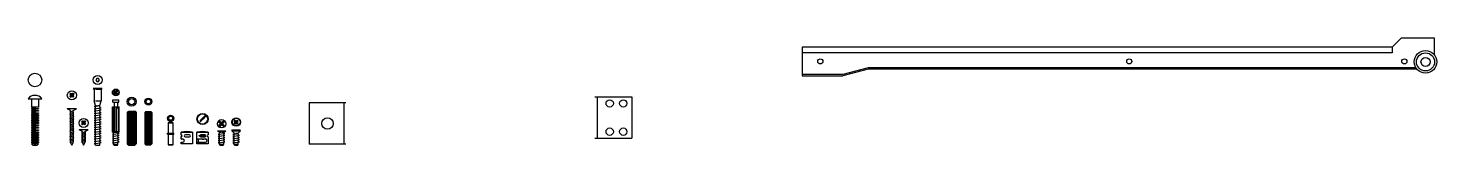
# Model space of a CAD drawing. Header units: millimetres. Extents: x 1264 to 4171, y 1322 to 2568.
# Drawn here: x 3519.3 to 3643.8, y 2558.8 to 2568.3 of the extents above; entities that cross this region are included whole.
import ezdxf

# ---------------------------------------------------------------- set-up
doc = ezdxf.new("R2010")
doc.units = ezdxf.units.MM
doc.layers.add('CERNIERE E GIUNZIONI', color=2, linetype='Continuous')

msp = doc.modelspace()

# ---------------------------------------------------------------- linework, layer by layer
at = {"layer": 'CERNIERE E GIUNZIONI'}
for p, q in [((3640.66, 2568.29), (3639.84, 2567.47)), ((3640.66, 2568.29), (3643.55, 2568.29)), ((3643.55, 2568.29), (3643.55, 2566.81)), ((3587.7, 2567.47), (3587.7, 2564.94)), ((3639.84, 2567.47), (3587.7, 2567.47)), ((3639.84, 2566.97), (3587.7, 2566.97)), ((3639.84, 2567.47), (3639.84, 2566.97)), ((3593.55, 2565.64), (3591.31, 2565.04)), ((3593.55, 2565.54), (3591.31, 2564.94)), ((3641.93, 2565.64), (3593.55, 2565.64)), ((3642, 2565.54), (3593.55, 2565.54)), ((3591.31, 2565.04), (3587.7, 2565.04)), ((3587.7, 2564.94), (3591.31, 2564.94)), ((3519.32, 2562.91), (3520.52, 2562.91)), ((3519.62, 2562.91), (3519.62, 2562.16)), ((3520.22, 2562.91), (3520.22, 2562.16)), ((3523.07, 2563.4), (3523, 2563.33)), ((3523.11, 2563.22), (3523, 2563.33)), ((3523, 2563.33), (3523.18, 2563.22)), ((3523.11, 2563.22), (3523, 2563.11)), ((3523, 2563.11), (3523.18, 2563.22)), ((3523.11, 2563.22), (3523, 2563.22)), ((3523.07, 2563.04), (3523, 2563.11)), ((3523.07, 2563.4), (3523.18, 2563.29)), ((3523.18, 2563.22), (3523.07, 2563.4)), ((3523.18, 2563.22), (3523.07, 2563.04)), ((3523.07, 2563.04), (3523.18, 2563.15)), ((3523.25, 2563.22), (3523.11, 2563.22)), ((3523.29, 2563.4), (3523.18, 2563.29)), ((3523.18, 2563.22), (3523.29, 2563.4)), ((3523.18, 2563.29), (3523.18, 2563.4)), ((3523.36, 2563.33), (3523.18, 2563.22)), ((3523.18, 2563.29), (3523.18, 2563.15)), ((3523.36, 2563.11), (3523.18, 2563.22)), ((3523.18, 2563.22), (3523.29, 2563.04)), ((3523.29, 2563.04), (3523.18, 2563.15)), ((3523.18, 2563.15), (3523.18, 2563.04)), ((3523.25, 2563.22), (3523.36, 2563.33)), ((3523.25, 2563.22), (3523.36, 2563.11)), ((3523.25, 2563.22), (3523.36, 2563.22)), ((3523.29, 2563.4), (3523.36, 2563.33)), ((3523.29, 2563.04), (3523.36, 2563.11)), ((3525.86, 2563.82), (3525.06, 2563.82)), ((3525.06, 2563.82), (3525.16, 2563.77)), ((3525.16, 2563.77), (3525.16, 2562.72)), ((3525.16, 2563.77), (3525.2, 2563.77)), ((3525.26, 2562.32), (3525.16, 2562.72)), ((3525.16, 2562.72), (3525.2, 2562.72)), ((3525.27, 2563.77), (3525.72, 2563.77)), ((3525.27, 2562.72), (3525.72, 2562.72)), ((3525.66, 2562.32), (3525.76, 2562.72)), ((3525.76, 2563.77), (3525.86, 2563.82)), ((3525.76, 2563.77), (3525.76, 2562.72)), ((3526.79, 2562.82), (3527.32, 2562.82)), ((3526.79, 2562.61), (3526.79, 2562.82)), ((3526.93, 2563.67), (3526.86, 2563.6)), ((3526.99, 2563.47), (3526.86, 2563.6)), ((3526.86, 2563.6), (3527.06, 2563.47)), ((3526.99, 2563.47), (3526.86, 2563.34)), ((3526.86, 2563.34), (3527.06, 2563.47)), ((3526.93, 2563.27), (3526.86, 2563.34)), ((3526.93, 2563.67), (3527.06, 2563.54)), ((3527.06, 2563.47), (3526.93, 2563.67)), ((3527.06, 2563.47), (3526.93, 2563.27)), ((3526.93, 2563.27), (3527.06, 2563.4)), ((3527.13, 2563.47), (3526.99, 2563.47)), ((3527.19, 2563.67), (3527.06, 2563.54)), ((3527.06, 2563.47), (3527.19, 2563.67)), ((3527.26, 2563.6), (3527.06, 2563.47)), ((3527.06, 2563.54), (3527.06, 2563.4)), ((3527.26, 2563.34), (3527.06, 2563.47)), ((3527.06, 2563.47), (3527.19, 2563.27)), ((3527.19, 2563.27), (3527.06, 2563.4)), ((3527.13, 2563.47), (3527.26, 2563.6)), ((3527.13, 2563.47), (3527.26, 2563.34)), ((3527.19, 2563.67), (3527.26, 2563.6)), ((3527.19, 2563.27), (3527.26, 2563.34)), ((3527.32, 2562.61), (3527.32, 2562.82)), ((3569.4, 2563.07), (3572.65, 2563.07)), ((3569.6, 2563.07), (3569.6, 2559.42)), ((3572.65, 2563.07), (3572.65, 2559.42)), ((3520.22, 2562.16), (3519.62, 2562.16)), ((3519.62, 2562.06), (3519.62, 2562.01)), ((3519.87, 2562.06), (3519.62, 2562.06)), ((3519.62, 2562.01), (3519.87, 2562.01)), ((3519.62, 2561.91), (3519.62, 2561.86)), ((3519.87, 2561.91), (3519.62, 2561.91)), ((3519.62, 2561.86), (3519.87, 2561.86)), ((3519.62, 2561.76), (3519.62, 2561.71)), ((3519.87, 2561.76), (3519.62, 2561.76)), ((3519.62, 2561.71), (3519.87, 2561.71)), ((3519.62, 2561.61), (3519.62, 2561.56)), ((3519.87, 2561.61), (3519.62, 2561.61)), ((3519.62, 2561.56), (3519.87, 2561.56)), ((3519.62, 2561.56), (3519.87, 2561.56)), ((3519.62, 2561.46), (3519.62, 2561.41)), ((3519.87, 2561.46), (3519.62, 2561.46)), ((3519.62, 2561.41), (3519.87, 2561.41)), ((3519.87, 2562.16), (3519.87, 2558.81)), ((3519.97, 2558.81), (3519.97, 2562.16)), ((3519.97, 2562.06), (3520.22, 2562.06)), ((3520.22, 2562.01), (3519.97, 2562.01)), ((3519.97, 2561.91), (3520.22, 2561.91)), ((3520.22, 2561.86), (3519.97, 2561.86)), ((3519.97, 2561.76), (3520.22, 2561.76)), ((3520.22, 2561.71), (3519.97, 2561.71)), ((3519.97, 2561.61), (3520.22, 2561.61)), ((3520.22, 2561.56), (3519.97, 2561.56)), ((3520.22, 2561.56), (3519.97, 2561.56)), ((3519.97, 2561.46), (3520.22, 2561.46)), ((3520.22, 2561.41), (3519.97, 2561.41)), ((3520.22, 2562.06), (3520.22, 2562.01)), ((3520.22, 2561.91), (3520.22, 2561.86)), ((3520.22, 2561.76), (3520.22, 2561.71)), ((3520.22, 2561.61), (3520.22, 2561.56)), ((3520.22, 2561.46), (3520.22, 2561.41)), ((3523.07, 2561.88), (3522.78, 2562.03)), ((3523.58, 2562.03), (3522.78, 2562.03)), ((3523, 2561.78), (3523.29, 2561.83)), ((3523, 2561.65), (3523.36, 2561.71)), ((3523, 2561.53), (3523.36, 2561.6)), ((3523, 2561.4), (3523.36, 2561.46)), ((3523.07, 2561.79), (3523.07, 2561.88)), ((3523.07, 2561.71), (3523.07, 2561.74)), ((3523.07, 2561.66), (3523.07, 2561.71)), ((3523.07, 2561.55), (3523.07, 2561.6)), ((3523.07, 2561.47), (3523.07, 2561.49)), ((3523.07, 2561.41), (3523.07, 2561.47)), ((3523.29, 2561.88), (3523.58, 2562.03)), ((3523.29, 2561.75), (3523.29, 2561.88)), ((3523.29, 2561.64), (3523.29, 2561.7)), ((3523.29, 2561.51), (3523.29, 2561.59)), ((3523.29, 2561.39), (3523.29, 2561.45)), ((3525.16, 2562.23), (3525.66, 2562.32)), ((3525.16, 2562.01), (3525.76, 2562.11)), ((3525.16, 2561.82), (3525.76, 2561.93)), ((3525.16, 2561.6), (3525.76, 2561.7)), ((3525.16, 2561.41), (3525.76, 2561.51)), ((3525.26, 2562.32), (3525.36, 2562.32)), ((3525.27, 2562.25), (3525.27, 2562.32)), ((3525.27, 2562.12), (3525.27, 2562.16)), ((3525.27, 2562.03), (3525.27, 2562.12)), ((3525.27, 2561.84), (3525.27, 2561.93)), ((3525.27, 2561.71), (3525.27, 2561.74)), ((3525.27, 2561.62), (3525.27, 2561.71)), ((3525.27, 2561.43), (3525.27, 2561.52)), ((3525.44, 2562.32), (3525.66, 2562.32)), ((3525.65, 2562.19), (3525.65, 2562.32)), ((3525.65, 2562), (3525.65, 2562.09)), ((3525.65, 2561.78), (3525.65, 2561.91)), ((3525.65, 2561.59), (3525.65, 2561.68)), ((3525.65, 2561.36), (3525.65, 2561.49)), ((3526.76, 2559.95), (3526.76, 2562.2)), ((3526.76, 2562.2), (3527.36, 2562.2)), ((3526.79, 2562.61), (3527.32, 2562.61)), ((3526.83, 2562.12), (3526.98, 2562.12)), ((3526.83, 2562.12), (3526.83, 2560.02)), ((3526.91, 2562.61), (3526.91, 2562.2)), ((3526.98, 2560.02), (3526.98, 2562.12)), ((3527.13, 2562.12), (3527.28, 2562.12)), ((3527.13, 2560.02), (3527.13, 2562.12)), ((3527.21, 2562.61), (3527.21, 2562.2)), ((3527.28, 2562.12), (3527.28, 2560.02)), ((3527.36, 2559.95), (3527.36, 2562.2)), ((3528.07, 2561.71), (3528.2, 2561.82)), ((3528.07, 2561.71), (3528.87, 2561.71)), ((3528.07, 2561.71), (3528.07, 2558.93)), ((3528.15, 2561.71), (3528.15, 2558.93)), ((3528.2, 2561.82), (3528.75, 2561.82)), ((3528.23, 2561.71), (3528.23, 2558.93)), ((3528.31, 2561.71), (3528.31, 2558.93)), ((3528.39, 2561.71), (3528.39, 2558.93)), ((3528.47, 2561.71), (3528.47, 2558.93)), ((3528.55, 2561.71), (3528.55, 2558.93)), ((3528.63, 2561.71), (3528.63, 2558.93)), ((3528.71, 2561.71), (3528.71, 2558.93)), ((3528.87, 2561.71), (3528.75, 2561.82)), ((3528.79, 2561.71), (3528.79, 2558.93)), ((3528.87, 2561.71), (3528.87, 2558.93)), ((3529.64, 2561.69), (3529.73, 2561.79)), ((3529.64, 2561.69), (3530.24, 2561.69)), ((3529.64, 2561.69), (3529.64, 2558.93)), ((3529.7, 2561.69), (3529.7, 2558.93)), ((3529.73, 2561.79), (3530.15, 2561.79)), ((3529.76, 2561.69), (3529.76, 2558.93)), ((3529.82, 2561.69), (3529.82, 2558.93)), ((3529.88, 2561.69), (3529.88, 2558.93)), ((3529.94, 2561.69), (3529.94, 2558.93)), ((3530, 2561.69), (3530, 2558.93)), ((3530.06, 2561.69), (3530.06, 2558.93)), ((3530.12, 2561.69), (3530.12, 2558.93)), ((3530.24, 2561.69), (3530.15, 2561.79)), ((3530.18, 2561.69), (3530.18, 2558.93)), ((3530.24, 2561.69), (3530.24, 2558.93)), ((3535.03, 2561.43), (3534.91, 2561.38)), ((3534.98, 2561.3), (3534.91, 2561.38)), ((3535.03, 2561.43), (3534.98, 2561.3)), ((3547.4, 2562.55), (3544.15, 2562.55)), ((3544.15, 2562.55), (3544.15, 2558.9)), ((3547.2, 2562.55), (3547.2, 2558.9)), ((3519.62, 2561.31), (3519.62, 2561.26)), ((3519.87, 2561.31), (3519.62, 2561.31)), ((3519.62, 2561.26), (3519.87, 2561.26)), ((3519.62, 2561.16), (3519.62, 2561.11)), ((3519.87, 2561.16), (3519.62, 2561.16)), ((3519.87, 2561.16), (3519.62, 2561.16)), ((3519.62, 2561.11), (3519.87, 2561.11)), ((3519.62, 2561.01), (3519.62, 2560.96)), ((3519.87, 2561.01), (3519.62, 2561.01)), ((3519.62, 2560.96), (3519.87, 2560.96)), ((3519.62, 2560.86), (3519.62, 2560.81)), ((3519.87, 2560.86), (3519.62, 2560.86)), ((3519.62, 2560.81), (3519.87, 2560.81)), ((3519.62, 2560.71), (3519.62, 2560.66)), ((3519.87, 2560.71), (3519.62, 2560.71)), ((3519.62, 2560.66), (3519.87, 2560.66)), ((3519.62, 2560.56), (3519.62, 2560.51)), ((3519.87, 2560.56), (3519.62, 2560.56)), ((3519.62, 2560.51), (3519.87, 2560.51)), ((3519.62, 2560.41), (3519.62, 2560.36)), ((3519.87, 2560.41), (3519.62, 2560.41)), ((3519.62, 2560.36), (3519.87, 2560.36)), ((3519.62, 2560.26), (3519.62, 2560.21)), ((3519.87, 2560.26), (3519.62, 2560.26)), ((3519.62, 2560.21), (3519.87, 2560.21)), ((3519.97, 2561.31), (3520.22, 2561.31)), ((3520.22, 2561.26), (3519.97, 2561.26)), ((3519.97, 2561.16), (3520.22, 2561.16)), ((3519.97, 2561.16), (3520.22, 2561.16)), ((3520.22, 2561.11), (3519.97, 2561.11)), ((3519.97, 2561.01), (3520.22, 2561.01)), ((3520.22, 2560.96), (3519.97, 2560.96)), ((3519.97, 2560.86), (3520.22, 2560.86)), ((3520.22, 2560.81), (3519.97, 2560.81)), ((3519.97, 2560.71), (3520.22, 2560.71)), ((3520.22, 2560.66), (3519.97, 2560.66)), ((3519.97, 2560.56), (3520.22, 2560.56)), ((3520.22, 2560.51), (3519.97, 2560.51)), ((3519.97, 2560.41), (3520.22, 2560.41)), ((3520.22, 2560.36), (3519.97, 2560.36)), ((3519.97, 2560.26), (3520.22, 2560.26)), ((3520.22, 2560.21), (3519.97, 2560.21)), ((3520.22, 2561.31), (3520.22, 2561.26)), ((3520.22, 2561.16), (3520.22, 2561.11)), ((3520.22, 2561.01), (3520.22, 2560.96)), ((3520.22, 2560.86), (3520.22, 2560.81)), ((3520.22, 2560.71), (3520.22, 2560.66)), ((3520.22, 2560.56), (3520.22, 2560.51)), ((3520.22, 2560.41), (3520.22, 2560.36)), ((3520.22, 2560.26), (3520.22, 2560.21)), ((3523, 2561.29), (3523.36, 2561.35)), ((3523, 2561.15), (3523.36, 2561.21)), ((3523, 2561.05), (3523.36, 2561.12)), ((3523, 2560.92), (3523.36, 2560.98)), ((3523, 2560.81), (3523.36, 2560.87)), ((3523, 2560.67), (3523.36, 2560.73)), ((3523, 2560.56), (3523.36, 2560.62)), ((3523, 2560.42), (3523.36, 2560.49)), ((3523, 2560.31), (3523.36, 2560.37)), ((3523, 2560.18), (3523.36, 2560.24)), ((3523, 2560.06), (3523.36, 2560.13)), ((3523.07, 2561.3), (3523.07, 2561.35)), ((3523.07, 2561.22), (3523.07, 2561.24)), ((3523.07, 2561.16), (3523.07, 2561.22)), ((3523.07, 2561.06), (3523.07, 2561.11)), ((3523.07, 2560.99), (3523.07, 2561.01)), ((3523.07, 2560.93), (3523.07, 2560.99)), ((3523.07, 2560.82), (3523.07, 2560.87)), ((3523.07, 2560.74), (3523.07, 2560.76)), ((3523.07, 2560.68), (3523.07, 2560.74)), ((3523.07, 2560.57), (3523.07, 2560.63)), ((3523.07, 2560.49), (3523.07, 2560.51)), ((3523.07, 2560.43), (3523.07, 2560.49)), ((3523.07, 2560.32), (3523.07, 2560.38)), ((3523.07, 2560.24), (3523.07, 2560.27)), ((3523.07, 2560.19), (3523.07, 2560.24)), ((3523.07, 2560.08), (3523.07, 2560.13)), ((3523.29, 2561.26), (3523.29, 2561.34)), ((3523.29, 2561.16), (3523.29, 2561.2)), ((3523.29, 2561.03), (3523.29, 2561.1)), ((3523.29, 2560.91), (3523.29, 2560.97)), ((3523.29, 2560.78), (3523.29, 2560.86)), ((3523.29, 2560.67), (3523.29, 2560.72)), ((3523.29, 2560.53), (3523.29, 2560.61)), ((3523.29, 2560.42), (3523.29, 2560.47)), ((3523.29, 2560.28), (3523.29, 2560.36)), ((3523.29, 2560.17), (3523.29, 2560.23)), ((3524.11, 2560.01), (3523.82, 2560.17)), ((3524.62, 2560.17), (3523.82, 2560.17)), ((3524.12, 2560.95), (3524.04, 2560.88)), ((3524.15, 2560.77), (3524.04, 2560.88)), ((3524.04, 2560.88), (3524.22, 2560.77)), ((3524.15, 2560.77), (3524.04, 2560.66)), ((3524.04, 2560.66), (3524.22, 2560.77)), ((3524.12, 2560.59), (3524.04, 2560.66)), ((3524.12, 2560.95), (3524.22, 2560.84)), ((3524.22, 2560.77), (3524.12, 2560.95)), ((3524.22, 2560.77), (3524.12, 2560.59)), ((3524.12, 2560.59), (3524.22, 2560.7)), ((3524.29, 2560.77), (3524.15, 2560.77)), ((3524.33, 2560.95), (3524.22, 2560.84)), ((3524.22, 2560.77), (3524.33, 2560.95)), ((3524.4, 2560.88), (3524.22, 2560.77)), ((3524.22, 2560.84), (3524.22, 2560.7)), ((3524.4, 2560.66), (3524.22, 2560.77)), ((3524.22, 2560.77), (3524.33, 2560.59)), ((3524.33, 2560.59), (3524.22, 2560.7)), ((3524.29, 2560.77), (3524.4, 2560.88)), ((3524.29, 2560.77), (3524.4, 2560.66)), ((3524.33, 2560.95), (3524.4, 2560.88)), ((3524.33, 2560.59), (3524.4, 2560.66)), ((3524.34, 2560.02), (3524.62, 2560.17)), ((3525.16, 2561.18), (3525.76, 2561.29)), ((3525.16, 2561), (3525.76, 2561.1)), ((3525.16, 2560.77), (3525.76, 2560.88)), ((3525.16, 2560.58), (3525.76, 2560.69)), ((3525.16, 2560.36), (3525.76, 2560.46)), ((3525.16, 2560.17), (3525.76, 2560.28)), ((3525.27, 2561.3), (3525.27, 2561.33)), ((3525.27, 2561.2), (3525.27, 2561.3)), ((3525.27, 2561.02), (3525.27, 2561.11)), ((3525.27, 2560.88), (3525.27, 2560.92)), ((3525.27, 2560.79), (3525.27, 2560.88)), ((3525.27, 2560.6), (3525.27, 2560.7)), ((3525.27, 2560.47), (3525.27, 2560.51)), ((3525.27, 2560.38), (3525.27, 2560.47)), ((3525.27, 2560.19), (3525.27, 2560.28)), ((3525.65, 2561.18), (3525.65, 2561.27)), ((3525.65, 2560.95), (3525.65, 2561.08)), ((3525.65, 2560.76), (3525.65, 2560.86)), ((3525.65, 2560.54), (3525.65, 2560.67)), ((3525.65, 2560.35), (3525.65, 2560.44)), ((3525.65, 2560.13), (3525.65, 2560.26)), ((3531.68, 2560.77), (3531.73, 2560.82)), ((3531.68, 2560.77), (3531.68, 2559.87)), ((3531.68, 2560.77), (3532.13, 2560.77)), ((3532.08, 2560.82), (3531.73, 2560.82)), ((3532.13, 2560.77), (3532.08, 2560.82)), ((3532.13, 2559.87), (3532.13, 2560.77)), ((3534.52, 2560.99), (3534.86, 2561.33)), ((3534.59, 2560.92), (3534.93, 2561.26)), ((3536.26, 2560.94), (3536.17, 2560.85)), ((3536.33, 2560.7), (3536.17, 2560.85)), ((3536.17, 2560.85), (3536.41, 2560.7)), ((3536.33, 2560.7), (3536.17, 2560.54)), ((3536.17, 2560.54), (3536.41, 2560.7)), ((3536.26, 2560.46), (3536.17, 2560.54)), ((3536.26, 2560.94), (3536.41, 2560.78)), ((3536.41, 2560.7), (3536.26, 2560.94)), ((3536.41, 2560.7), (3536.26, 2560.46)), ((3536.26, 2560.46), (3536.41, 2560.61)), ((3536.5, 2560.7), (3536.33, 2560.7)), ((3536.57, 2560.94), (3536.41, 2560.78)), ((3536.41, 2560.7), (3536.57, 2560.94)), ((3536.65, 2560.85), (3536.41, 2560.7)), ((3536.41, 2560.78), (3536.41, 2560.61)), ((3536.65, 2560.54), (3536.41, 2560.7)), ((3536.41, 2560.7), (3536.57, 2560.46)), ((3536.57, 2560.46), (3536.41, 2560.61)), ((3536.5, 2560.7), (3536.65, 2560.85)), ((3536.5, 2560.7), (3536.65, 2560.54)), ((3536.57, 2560.94), (3536.65, 2560.85)), ((3536.57, 2560.46), (3536.65, 2560.54)), ((3537.32, 2560.07), (3537.36, 2560.17)), ((3537.36, 2560.17), (3538.03, 2560.17)), ((3537.59, 2561.03), (3537.52, 2560.95)), ((3537.62, 2560.85), (3537.52, 2560.95)), ((3537.52, 2560.95), (3537.7, 2560.85)), ((3537.62, 2560.85), (3537.52, 2560.74)), ((3537.52, 2560.74), (3537.7, 2560.85)), ((3537.59, 2560.67), (3537.52, 2560.74)), ((3537.59, 2561.03), (3537.7, 2560.92)), ((3537.7, 2560.85), (3537.59, 2561.03)), ((3537.7, 2560.85), (3537.59, 2560.67)), ((3537.59, 2560.67), (3537.7, 2560.78)), ((3537.77, 2560.85), (3537.62, 2560.85)), ((3537.8, 2561.03), (3537.7, 2560.92)), ((3537.7, 2560.85), (3537.8, 2561.03)), ((3537.87, 2560.95), (3537.7, 2560.85)), ((3537.7, 2560.92), (3537.7, 2560.78)), ((3537.87, 2560.74), (3537.7, 2560.85)), ((3537.7, 2560.85), (3537.8, 2560.67)), ((3537.8, 2560.67), (3537.7, 2560.78)), ((3537.77, 2560.85), (3537.87, 2560.95)), ((3537.77, 2560.85), (3537.87, 2560.74)), ((3537.8, 2561.03), (3537.87, 2560.95)), ((3537.8, 2560.67), (3537.87, 2560.74)), ((3538.07, 2560.07), (3538.03, 2560.17)), ((3519.62, 2560.11), (3519.62, 2560.06)), ((3519.87, 2560.11), (3519.62, 2560.11)), ((3519.62, 2560.06), (3519.87, 2560.06)), ((3519.62, 2559.96), (3519.62, 2559.91)), ((3519.87, 2559.96), (3519.62, 2559.96)), ((3519.62, 2559.91), (3519.87, 2559.91)), ((3519.62, 2559.81), (3519.62, 2559.76)), ((3519.87, 2559.81), (3519.62, 2559.81)), ((3519.62, 2559.76), (3519.87, 2559.76)), ((3519.62, 2559.66), (3519.62, 2559.61)), ((3519.87, 2559.66), (3519.62, 2559.66)), ((3519.62, 2559.61), (3519.87, 2559.61)), ((3519.62, 2559.51), (3519.62, 2559.46)), ((3519.87, 2559.51), (3519.62, 2559.51)), ((3519.62, 2559.46), (3519.87, 2559.46)), ((3519.62, 2559.36), (3519.62, 2559.31)), ((3519.87, 2559.36), (3519.62, 2559.36)), ((3519.62, 2559.31), (3519.87, 2559.31)), ((3519.62, 2559.21), (3519.62, 2559.16)), ((3519.87, 2559.21), (3519.62, 2559.21)), ((3519.62, 2559.16), (3519.87, 2559.16)), ((3519.62, 2559.06), (3519.62, 2559.01)), ((3519.87, 2559.06), (3519.62, 2559.06)), ((3519.62, 2559.01), (3519.87, 2559.01)), ((3519.62, 2558.91), (3519.72, 2558.81)), ((3519.87, 2558.91), (3519.62, 2558.91)), ((3519.97, 2560.11), (3520.22, 2560.11)), ((3520.22, 2560.06), (3519.97, 2560.06)), ((3519.97, 2559.96), (3520.22, 2559.96)), ((3520.22, 2559.91), (3519.97, 2559.91)), ((3519.97, 2559.81), (3520.22, 2559.81)), ((3520.22, 2559.76), (3519.97, 2559.76)), ((3519.97, 2559.66), (3520.22, 2559.66)), ((3520.22, 2559.61), (3519.97, 2559.61)), ((3519.97, 2559.51), (3520.22, 2559.51)), ((3520.22, 2559.46), (3519.97, 2559.46)), ((3519.97, 2559.36), (3520.22, 2559.36)), ((3520.22, 2559.31), (3519.97, 2559.31)), ((3519.97, 2559.21), (3520.22, 2559.21)), ((3520.22, 2559.16), (3519.97, 2559.16)), ((3519.97, 2559.06), (3520.22, 2559.06)), ((3520.22, 2559.01), (3519.97, 2559.01)), ((3520.22, 2558.91), (3519.97, 2558.91)), ((3520.12, 2558.81), (3520.22, 2558.91)), ((3520.22, 2560.11), (3520.22, 2560.06)), ((3520.22, 2559.96), (3520.22, 2559.91)), ((3520.22, 2559.81), (3520.22, 2559.76)), ((3520.22, 2559.66), (3520.22, 2559.61)), ((3520.22, 2559.51), (3520.22, 2559.46)), ((3520.22, 2559.36), (3520.22, 2559.31)), ((3520.22, 2559.21), (3520.22, 2559.16)), ((3520.22, 2559.06), (3520.22, 2559.01)), ((3523, 2559.93), (3523.36, 2559.99)), ((3523, 2559.82), (3523.36, 2559.88)), ((3523, 2559.68), (3523.36, 2559.74)), ((3523, 2559.57), (3523.36, 2559.63)), ((3523, 2559.43), (3523.36, 2559.5)), ((3523, 2559.32), (3523.36, 2559.38)), ((3523, 2559.19), (3523.36, 2559.25)), ((3523, 2559.07), (3523.36, 2559.14)), ((3523.07, 2560), (3523.07, 2560.02)), ((3523.07, 2559.94), (3523.07, 2560)), ((3523.07, 2559.83), (3523.07, 2559.88)), ((3523.07, 2559.75), (3523.07, 2559.77)), ((3523.07, 2559.69), (3523.07, 2559.75)), ((3523.07, 2559.58), (3523.07, 2559.64)), ((3523.07, 2559.5), (3523.07, 2559.52)), ((3523.07, 2559.45), (3523.07, 2559.5)), ((3523.07, 2559.33), (3523.07, 2559.39)), ((3523.07, 2559.25), (3523.07, 2559.28)), ((3523.07, 2559.2), (3523.07, 2559.25)), ((3523.07, 2559.09), (3523.07, 2559.14)), ((3523.07, 2559.01), (3523.07, 2559.03)), ((3523.07, 2559.01), (3523.18, 2558.81)), ((3523.18, 2558.81), (3523.29, 2559.01)), ((3523.29, 2560.04), (3523.29, 2560.11)), ((3523.29, 2559.92), (3523.29, 2559.98)), ((3523.29, 2559.79), (3523.29, 2559.87)), ((3523.29, 2559.68), (3523.29, 2559.73)), ((3523.29, 2559.54), (3523.29, 2559.62)), ((3523.29, 2559.43), (3523.29, 2559.49)), ((3523.29, 2559.29), (3523.29, 2559.37)), ((3523.29, 2559.18), (3523.29, 2559.24)), ((3523.29, 2559.01), (3523.29, 2559.13)), ((3524.04, 2559.93), (3524.4, 2559.99)), ((3524.04, 2559.82), (3524.4, 2559.88)), ((3524.04, 2559.68), (3524.4, 2559.74)), ((3524.04, 2559.57), (3524.4, 2559.63)), ((3524.04, 2559.43), (3524.4, 2559.5)), ((3524.04, 2559.32), (3524.4, 2559.38)), ((3524.04, 2559.19), (3524.4, 2559.25)), ((3524.04, 2559.07), (3524.4, 2559.14)), ((3524.11, 2560), (3524.11, 2560.01)), ((3524.11, 2559.94), (3524.11, 2560)), ((3524.11, 2559.83), (3524.11, 2559.88)), ((3524.11, 2559.75), (3524.11, 2559.77)), ((3524.11, 2559.69), (3524.11, 2559.75)), ((3524.11, 2559.58), (3524.11, 2559.64)), ((3524.11, 2559.5), (3524.11, 2559.52)), ((3524.11, 2559.45), (3524.11, 2559.5)), ((3524.11, 2559.33), (3524.11, 2559.39)), ((3524.11, 2559.25), (3524.11, 2559.28)), ((3524.11, 2559.2), (3524.11, 2559.25)), ((3524.11, 2559.09), (3524.11, 2559.14)), ((3524.11, 2559.01), (3524.11, 2559.03)), ((3524.11, 2559.01), (3524.22, 2558.81)), ((3524.22, 2558.81), (3524.34, 2559.01)), ((3524.34, 2559.92), (3524.34, 2559.98)), ((3524.34, 2559.79), (3524.34, 2559.87)), ((3524.34, 2559.68), (3524.34, 2559.73)), ((3524.34, 2559.54), (3524.34, 2559.62)), ((3524.34, 2559.43), (3524.34, 2559.49)), ((3524.34, 2559.29), (3524.34, 2559.37)), ((3524.34, 2559.18), (3524.34, 2559.24)), ((3524.34, 2559.01), (3524.34, 2559.13)), ((3525.16, 2559.95), (3525.76, 2560.05)), ((3525.16, 2559.76), (3525.76, 2559.86)), ((3525.16, 2559.53), (3525.76, 2559.64)), ((3525.16, 2559.35), (3525.76, 2559.45)), ((3525.16, 2559.12), (3525.76, 2559.23)), ((3525.16, 2558.93), (3525.76, 2559.04)), ((3525.27, 2560.06), (3525.27, 2560.1)), ((3525.27, 2559.97), (3525.27, 2560.06)), ((3525.27, 2559.78), (3525.27, 2559.87)), ((3525.27, 2559.65), (3525.27, 2559.68)), ((3525.27, 2559.55), (3525.27, 2559.65)), ((3525.27, 2559.37), (3525.27, 2559.46)), ((3525.27, 2559.23), (3525.27, 2559.27)), ((3525.27, 2559.14), (3525.27, 2559.23)), ((3525.27, 2558.95), (3525.27, 2559.05)), ((3525.65, 2559.94), (3525.65, 2560.03)), ((3525.65, 2559.71), (3525.65, 2559.84)), ((3525.65, 2559.53), (3525.65, 2559.62)), ((3525.65, 2559.3), (3525.65, 2559.43)), ((3525.65, 2559.11), (3525.65, 2559.21)), ((3525.65, 2558.82), (3525.65, 2559.02)), ((3526.76, 2560.02), (3527.36, 2560.02)), ((3526.76, 2559.95), (3527.36, 2559.95)), ((3526.76, 2559.76), (3527.36, 2559.86)), ((3526.76, 2559.57), (3527.36, 2559.68)), ((3526.76, 2559.38), (3527.36, 2559.49)), ((3526.76, 2559.2), (3527.36, 2559.3)), ((3526.76, 2559.01), (3527.36, 2559.11)), ((3526.87, 2559.78), (3526.87, 2559.95)), ((3526.87, 2559.59), (3526.87, 2559.68)), ((3526.87, 2559.4), (3526.87, 2559.5)), ((3526.87, 2559.22), (3526.87, 2559.31)), ((3526.87, 2559.03), (3526.87, 2559.12)), ((3526.87, 2558.9), (3526.87, 2558.93)), ((3526.87, 2558.9), (3527.24, 2558.9)), ((3526.91, 2558.82), (3526.87, 2558.9)), ((3527.21, 2558.82), (3527.24, 2558.9)), ((3527.24, 2559.94), (3527.24, 2559.95)), ((3527.24, 2559.75), (3527.24, 2559.84)), ((3527.24, 2559.56), (3527.24, 2559.66)), ((3527.24, 2559.38), (3527.24, 2559.47)), ((3527.24, 2559.19), (3527.24, 2559.28)), ((3527.24, 2558.9), (3527.24, 2559.09)), ((3528.07, 2558.93), (3528.87, 2558.93)), ((3528.07, 2558.93), (3528.2, 2558.82)), ((3528.87, 2558.93), (3528.75, 2558.82)), ((3529.64, 2558.93), (3530.24, 2558.93)), ((3529.64, 2558.93), (3529.73, 2558.83)), ((3530.24, 2558.93), (3530.15, 2558.83)), ((3531.63, 2559.77), (3531.63, 2559.87)), ((3531.63, 2559.87), (3532.18, 2559.87)), ((3531.63, 2559.77), (3532.18, 2559.77)), ((3531.68, 2559.77), (3531.68, 2558.87)), ((3532.13, 2558.87), (3532.13, 2559.77)), ((3532.18, 2559.77), (3532.18, 2559.87)), ((3532.84, 2559.73), (3532.84, 2559.96)), ((3532.84, 2559.96), (3533.84, 2559.96)), ((3532.84, 2559.73), (3532.85, 2559.68)), ((3532.85, 2559.59), (3532.84, 2559.54)), ((3532.84, 2559.36), (3532.84, 2559.54)), ((3532.84, 2559.36), (3532.97, 2559.36)), ((3532.84, 2558.91), (3532.84, 2559.06)), ((3532.84, 2559.06), (3532.97, 2559.06)), ((3533.84, 2558.91), (3532.84, 2558.91)), ((3533.84, 2559.96), (3533.84, 2558.91)), ((3534.23, 2558.91), (3534.23, 2559.96)), ((3534.23, 2559.96), (3535.23, 2559.96)), ((3534.23, 2559.36), (3534.7, 2559.36)), ((3534.23, 2559.06), (3534.7, 2559.06)), ((3535.23, 2558.91), (3534.23, 2558.91)), ((3534.33, 2559.36), (3534.33, 2559.06)), ((3534.43, 2559.61), (3534.43, 2559.65)), ((3534.43, 2559.65), (3534.45, 2559.65)), ((3534.45, 2559.61), (3534.43, 2559.61)), ((3534.45, 2559.65), (3534.45, 2559.61)), ((3534.74, 2559.36), (3534.76, 2559.36)), ((3534.74, 2559.06), (3534.76, 2559.06)), ((3534.8, 2559.36), (3534.81, 2559.36)), ((3534.8, 2559.06), (3534.81, 2559.06)), ((3534.85, 2559.36), (3534.98, 2559.36)), ((3534.85, 2559.06), (3534.98, 2559.06)), ((3535.23, 2559.96), (3535.23, 2559.73)), ((3535.23, 2559.54), (3535.23, 2558.91)), ((3536.04, 2560.07), (3536.79, 2560.07)), ((3536.22, 2559.95), (3536.04, 2560.07)), ((3536.11, 2559.76), (3536.71, 2559.86)), ((3536.11, 2559.57), (3536.71, 2559.68)), ((3536.11, 2559.38), (3536.71, 2559.49)), ((3536.11, 2559.2), (3536.71, 2559.3)), ((3536.11, 2559.01), (3536.71, 2559.11)), ((3536.22, 2559.95), (3536.27, 2559.95)), ((3536.22, 2559.78), (3536.22, 2559.95)), ((3536.22, 2559.59), (3536.22, 2559.68)), ((3536.22, 2559.4), (3536.22, 2559.5)), ((3536.22, 2559.22), (3536.22, 2559.31)), ((3536.22, 2559.03), (3536.22, 2559.12)), ((3536.22, 2558.9), (3536.22, 2558.93)), ((3536.22, 2558.9), (3536.6, 2558.9)), ((3536.26, 2558.82), (3536.22, 2558.9)), ((3536.3, 2559.95), (3536.33, 2559.95)), ((3536.39, 2559.95), (3536.6, 2559.95)), ((3536.56, 2558.82), (3536.6, 2558.9)), ((3536.6, 2559.95), (3536.79, 2560.07)), ((3536.6, 2559.94), (3536.6, 2559.95)), ((3536.6, 2559.75), (3536.6, 2559.84)), ((3536.6, 2559.56), (3536.6, 2559.66)), ((3536.6, 2559.38), (3536.6, 2559.47)), ((3536.6, 2559.19), (3536.6, 2559.28)), ((3536.6, 2558.9), (3536.6, 2559.09)), ((3537.32, 2560.07), (3538.07, 2560.07)), ((3537.32, 2560.07), (3537.51, 2559.86)), ((3537.4, 2559.76), (3537.88, 2559.84)), ((3537.4, 2559.57), (3538, 2559.68)), ((3537.4, 2559.38), (3538, 2559.49)), ((3537.4, 2559.2), (3538, 2559.3)), ((3537.4, 2559.01), (3538, 2559.11)), ((3537.51, 2559.86), (3537.55, 2559.86)), ((3537.51, 2559.78), (3537.51, 2559.86)), ((3537.51, 2559.59), (3537.51, 2559.68)), ((3537.51, 2559.4), (3537.51, 2559.5)), ((3537.51, 2559.22), (3537.51, 2559.31)), ((3537.51, 2559.03), (3537.51, 2559.12)), ((3537.51, 2558.9), (3537.51, 2558.93)), ((3537.51, 2558.9), (3537.88, 2558.9)), ((3537.55, 2558.82), (3537.51, 2558.9)), ((3537.58, 2559.86), (3537.61, 2559.86)), ((3537.67, 2559.86), (3537.88, 2559.86)), ((3537.85, 2558.82), (3537.88, 2558.9)), ((3538.07, 2560.07), (3537.88, 2559.86)), ((3537.88, 2559.75), (3537.88, 2559.86)), ((3537.88, 2559.56), (3537.88, 2559.66)), ((3537.88, 2559.38), (3537.88, 2559.47)), ((3537.88, 2559.19), (3537.88, 2559.28)), ((3537.88, 2558.9), (3537.88, 2559.09)), ((3547.4, 2558.9), (3544.15, 2558.9)), ((3569.4, 2559.42), (3572.65, 2559.42)), ((3519.72, 2558.81), (3520.12, 2558.81)), ((3525.27, 2558.82), (3525.27, 2558.86)), ((3525.27, 2558.82), (3525.65, 2558.82)), ((3526.91, 2558.82), (3527.21, 2558.82)), ((3528.2, 2558.82), (3528.75, 2558.82)), ((3529.73, 2558.83), (3530.15, 2558.83)), ((3531.68, 2558.87), (3531.73, 2558.82)), ((3531.68, 2558.87), (3532.13, 2558.87)), ((3532.08, 2558.82), (3531.73, 2558.82)), ((3532.13, 2558.87), (3532.08, 2558.82)), ((3536.26, 2558.82), (3536.56, 2558.82)), ((3537.55, 2558.82), (3537.85, 2558.82))]:
    msp.add_line(p, q, dxfattribs=at)
msp.add_lwpolyline([(3525.39, 2564.7), (3525.31, 2564.57), (3525.39, 2564.44), (3525.54, 2564.44), (3525.61, 2564.57), (3525.54, 2564.7)], close=True, dxfattribs=at)
for points in [[(3533.21, 2559.73, 1), (3533.21, 2559.54), (3533.56, 2559.54, 1), (3533.56, 2559.73)], [(3534.59, 2559.73, 1), (3534.59, 2559.54), (3534.94, 2559.54, 1), (3534.94, 2559.73)], [(3534.59, 2559.68, 1), (3534.59, 2559.59), (3534.94, 2559.59, 1), (3534.94, 2559.68)]]:
    msp.add_lwpolyline(points, format="xyb", close=True, dxfattribs=at)
for centre, radius in [((3589.31, 2566.21), 0.225), ((3616.61, 2566.21), 0.225), ((3640.91, 2566.21), 0.225), ((3642.78, 2566.17), 1), ((3642.78, 2566.17), 0.8), ((3642.78, 2566.17), 0.4), ((3519.92, 2564.57), 0.6), ((3525.46, 2564.57), 0.4), ((3523.18, 2563.22), 0.4), ((3527.06, 2563.47), 0.3), ((3527.06, 2563.47), 0.263), ((3528.47, 2562.66), 0.4), ((3528.47, 2562.66), 0.274), ((3529.94, 2562.66), 0.3), ((3529.94, 2562.66), 0.206), ((3570.7, 2562.5), 0.325), ((3571.9, 2562.5), 0.325), ((3531.91, 2561.19), 0.275), ((3531.91, 2561.19), 0.225), ((3534.73, 2561.12), 0.5), ((3534.73, 2561.12), 0.45), ((3524.22, 2560.77), 0.4), ((3531.91, 2561.19), 0.175), ((3536.41, 2560.7), 0.375), ((3537.7, 2560.85), 0.375), ((3537.7, 2560.85), 0.339), ((3545.77, 2560.72), 0.5), ((3570.7, 2560), 0.325), ((3571.9, 2560), 0.325)]:
    msp.add_circle(centre, radius, dxfattribs=at)
for centre, radius, start, end in [((3519.92, 2562.46), 0.75, 36.8699, 143.1301), ((3523.01, 2561.73), 0.0568, 10.554, 101.8923), ((3523.01, 2561.59), 0.0568, 10.554, 101.8923), ((3523.01, 2561.48), 0.0568, 10.554, 101.8923), ((3523.01, 2561.34), 0.0568, 10.554, 101.8923), ((3523.35, 2561.77), 0.0568, 190.554, 281.8923), ((3523.35, 2561.65), 0.0568, 190.554, 281.8923), ((3523.35, 2561.52), 0.0568, 190.554, 281.8923), ((3523.35, 2561.41), 0.0568, 190.554, 281.8923), ((3525.18, 2562.14), 0.0946, 10.554, 101.8923), ((3525.18, 2561.91), 0.0946, 10.554, 101.8923), ((3525.18, 2561.73), 0.0946, 10.554, 101.8923), ((3525.18, 2561.5), 0.0946, 10.554, 101.8923), ((3525.18, 2561.32), 0.0946, 10.554, 101.8923), ((3525.74, 2562.21), 0.0946, 190.554, 281.8923), ((3525.74, 2562.02), 0.0946, 190.554, 281.8923), ((3525.74, 2561.79), 0.0946, 190.554, 281.8923), ((3525.74, 2561.61), 0.0946, 190.554, 281.8923), ((3523.01, 2561.23), 0.0568, 10.554, 101.8923), ((3523.01, 2561.1), 0.0568, 10.554, 101.8923), ((3523.01, 2561), 0.0568, 10.554, 101.8923), ((3523.01, 2560.86), 0.0568, 10.554, 101.8923), ((3523.01, 2560.75), 0.0568, 10.554, 101.8923), ((3523.01, 2560.61), 0.0568, 10.554, 101.8923), ((3523.01, 2560.5), 0.0568, 10.554, 101.8923), ((3523.01, 2560.37), 0.0568, 10.554, 101.8923), ((3523.01, 2560.25), 0.0568, 10.554, 101.8923), ((3523.01, 2560.12), 0.0568, 10.554, 101.8923), ((3523.35, 2561.27), 0.0568, 190.554, 281.8923), ((3523.35, 2561.17), 0.0568, 190.554, 281.8923), ((3523.35, 2561.04), 0.0568, 190.554, 281.8923), ((3523.35, 2560.92), 0.0568, 190.554, 281.8923), ((3523.35, 2560.79), 0.0568, 190.554, 281.8923), ((3523.35, 2560.68), 0.0568, 190.554, 281.8923), ((3523.35, 2560.54), 0.0568, 190.554, 281.8923), ((3523.35, 2560.43), 0.0568, 190.554, 281.8923), ((3523.35, 2560.29), 0.0568, 190.554, 281.8923), ((3523.35, 2560.18), 0.0568, 190.554, 281.8923), ((3525.18, 2561.09), 0.0946, 10.554, 101.8923), ((3525.18, 2560.9), 0.0946, 10.554, 101.8923), ((3525.18, 2560.68), 0.0946, 10.554, 101.8923), ((3525.18, 2560.49), 0.0946, 10.554, 101.8923), ((3525.18, 2560.27), 0.0946, 10.554, 101.8923), ((3525.18, 2560.08), 0.0946, 10.554, 101.8923), ((3525.74, 2561.38), 0.0946, 190.554, 281.8923), ((3525.74, 2561.19), 0.0946, 190.554, 281.8923), ((3525.74, 2560.97), 0.0946, 190.554, 281.8923), ((3525.74, 2560.78), 0.0946, 190.554, 281.8923), ((3525.74, 2560.56), 0.0946, 190.554, 281.8923), ((3525.74, 2560.37), 0.0946, 190.554, 281.8923), ((3525.74, 2560.14), 0.0946, 190.554, 281.8923), ((3534.56, 2560.95), 0.05, 135, 315), ((3534.89, 2561.29), 0.05, 315, 135), ((3523.01, 2560.01), 0.0568, 10.554, 101.8923), ((3523.01, 2559.87), 0.0568, 10.554, 101.8923), ((3523.01, 2559.76), 0.0568, 10.554, 101.8923), ((3523.01, 2559.63), 0.0568, 10.554, 101.8923), ((3523.01, 2559.51), 0.0568, 10.554, 101.8923), ((3523.01, 2559.38), 0.0568, 10.554, 101.8923), ((3523.01, 2559.27), 0.0568, 10.554, 101.8923), ((3523.01, 2559.13), 0.0568, 10.554, 101.8923), ((3523.01, 2559.02), 0.0568, 10.554, 101.8923), ((3523.35, 2560.05), 0.0568, 190.554, 281.8923), ((3523.35, 2559.93), 0.0568, 190.554, 281.8923), ((3523.35, 2559.8), 0.0568, 190.554, 281.8923), ((3523.35, 2559.69), 0.0568, 190.554, 281.8923), ((3523.35, 2559.55), 0.0568, 190.554, 281.8923), ((3523.35, 2559.44), 0.0568, 190.554, 281.8923), ((3523.35, 2559.31), 0.0568, 190.554, 281.8923), ((3523.35, 2559.19), 0.0568, 190.554, 281.8923), ((3524.05, 2559.87), 0.0568, 10.554, 101.8923), ((3524.05, 2559.76), 0.0568, 10.554, 101.8923), ((3524.05, 2559.63), 0.0568, 10.554, 101.8923), ((3524.05, 2559.51), 0.0568, 10.554, 101.8923), ((3524.05, 2559.38), 0.0568, 10.554, 101.8923), ((3524.05, 2559.27), 0.0568, 10.554, 101.8923), ((3524.05, 2559.13), 0.0568, 10.554, 101.8923), ((3524.05, 2559.02), 0.0568, 10.554, 101.8923), ((3524.39, 2560.05), 0.0552, 211.2716, 282.347), ((3524.39, 2559.93), 0.0568, 190.554, 281.8923), ((3524.39, 2559.8), 0.0568, 190.554, 281.8923), ((3524.39, 2559.69), 0.0568, 190.554, 281.8923), ((3524.39, 2559.55), 0.0568, 190.554, 281.8923), ((3524.39, 2559.44), 0.0568, 190.554, 281.8923), ((3524.39, 2559.31), 0.0568, 190.554, 281.8923), ((3524.39, 2559.19), 0.0568, 190.554, 281.8923), ((3525.18, 2559.85), 0.0946, 10.554, 101.8923), ((3525.18, 2559.67), 0.0946, 10.554, 101.8923), ((3525.18, 2559.44), 0.0946, 10.554, 101.8923), ((3525.18, 2559.25), 0.0946, 10.554, 101.8923), ((3525.18, 2559.03), 0.0946, 10.554, 101.8923), ((3525.18, 2558.84), 0.0946, 10.554, 101.8923), ((3525.74, 2559.96), 0.0946, 190.554, 281.8923), ((3525.74, 2559.73), 0.0946, 190.554, 281.8923), ((3525.74, 2559.54), 0.0946, 190.554, 281.8923), ((3525.74, 2559.32), 0.0946, 190.554, 281.8923), ((3525.74, 2559.13), 0.0946, 190.554, 281.8923), ((3526.78, 2559.67), 0.0946, 10.554, 101.8923), ((3526.78, 2559.48), 0.0946, 10.554, 101.8923), ((3526.78, 2559.29), 0.0946, 10.554, 101.8923), ((3526.78, 2559.1), 0.0946, 10.554, 101.8923), ((3526.78, 2558.92), 0.0946, 10.554, 101.8923), ((3527.34, 2559.96), 0.0946, 190.554, 281.8923), ((3527.34, 2559.77), 0.0946, 190.554, 281.8923), ((3527.34, 2559.58), 0.0946, 190.554, 281.8923), ((3527.34, 2559.39), 0.0946, 190.554, 281.8923), ((3527.34, 2559.21), 0.0946, 190.554, 281.8923), ((3533.34, 2557.48), 2.53, 78.5788, 101.4212), ((3532.84, 2559.63), 0.099, 270, 90), ((3532.86, 2559.36), 0.02, 180, 0), ((3532.86, 2559.63), 0.049, 260, 100), ((3532.97, 2559.21), 0.15, 270, 90), ((3534.73, 2557.48), 2.53, 78.5788, 101.4212), ((3534.72, 2559.36), 0.02, 180, 0), ((3534.72, 2559.06), 0.02, 180, 0), ((3534.78, 2559.36), 0.02, 180, 0), ((3534.78, 2559.06), 0.02, 180, 0), ((3534.83, 2559.36), 0.02, 180, 0), ((3534.83, 2559.06), 0.02, 180, 0), ((3534.98, 2559.21), 0.15, 270, 90), ((3535.23, 2559.63), 0.099, 90, 270), ((3536.13, 2559.67), 0.0946, 10.554, 101.8923), ((3536.13, 2559.48), 0.0946, 10.554, 101.8923), ((3536.13, 2559.29), 0.0946, 10.554, 101.8923), ((3536.13, 2559.1), 0.0946, 10.554, 101.8923), ((3536.13, 2558.92), 0.0946, 10.554, 101.8923), ((3536.69, 2559.96), 0.0946, 190.554, 281.8923), ((3536.69, 2559.77), 0.0946, 190.554, 281.8923), ((3536.69, 2559.58), 0.0946, 190.554, 281.8923), ((3536.69, 2559.39), 0.0946, 190.554, 281.8923), ((3536.69, 2559.21), 0.0946, 190.554, 281.8923), ((3537.41, 2559.67), 0.0946, 10.554, 101.8923), ((3537.41, 2559.48), 0.0946, 10.554, 101.8923), ((3537.41, 2559.29), 0.0946, 10.554, 101.8923), ((3537.41, 2559.1), 0.0946, 10.554, 101.8923), ((3537.41, 2558.92), 0.0946, 10.554, 101.8923), ((3537.98, 2559.77), 0.0946, 190.554, 281.8923), ((3537.98, 2559.58), 0.0946, 190.554, 281.8923), ((3537.98, 2559.39), 0.0946, 190.554, 281.8923), ((3537.98, 2559.21), 0.0946, 190.554, 281.8923)]:
    msp.add_arc(centre, radius, start, end, dxfattribs=at)

doc.saveas('drawing.dxf')
